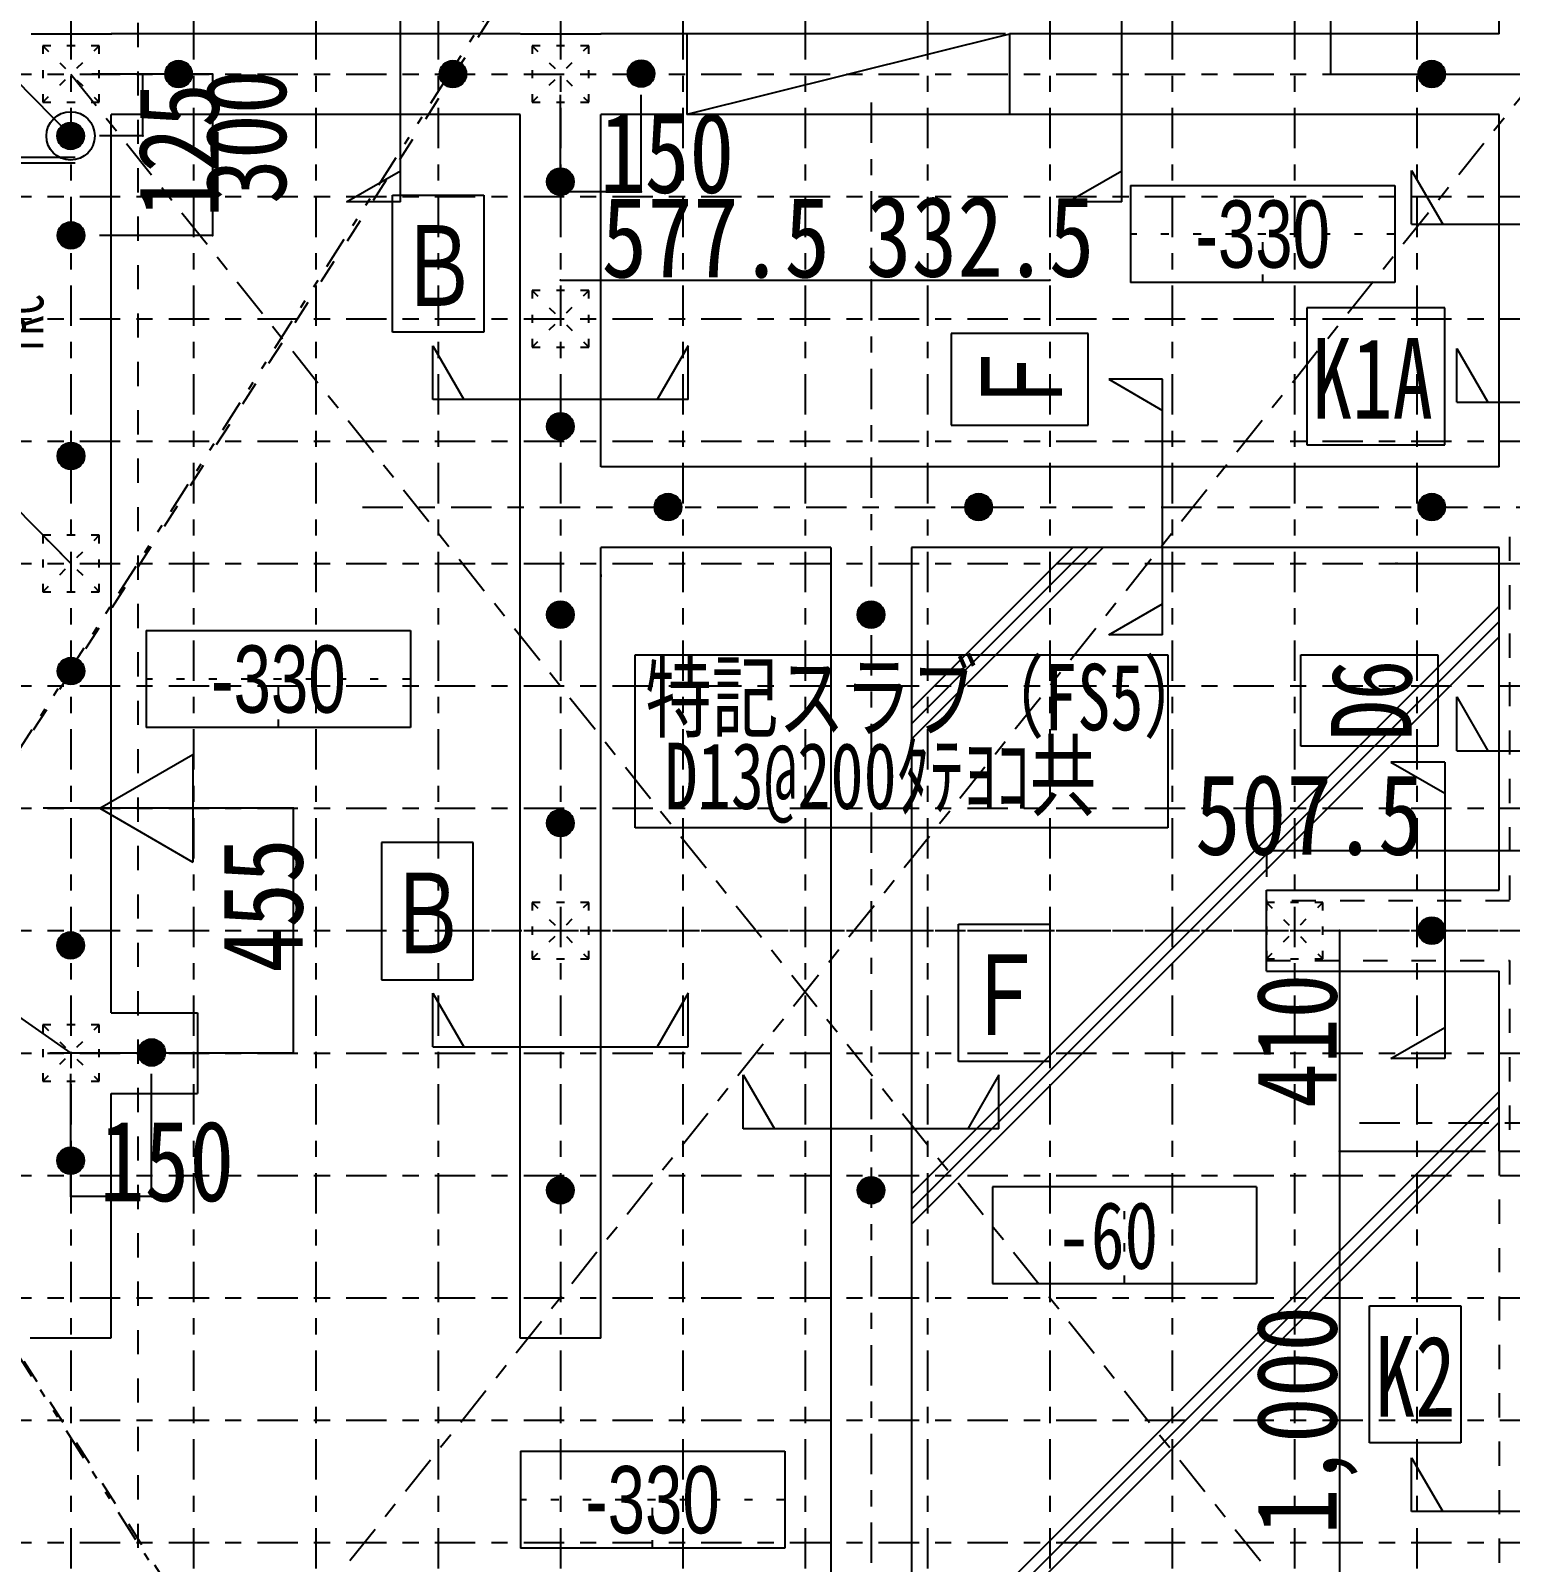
# Model space of a CAD drawing. Header units: millimetres. Extents: x 2414 to 2906, y 1861 to 2205.
# Drawn here: x 2595.8 to 2650.9, y 2021.2 to 2078.2 of the extents above; entities that cross this region are included whole.
import ezdxf
from ezdxf.enums import TextEntityAlignment as Align

# ---------------------------------------------------------------- set-up
doc = ezdxf.new("R2010")
doc.units = ezdxf.units.MM
for name, pattern in [('jw-line02', [1.2, 0.3, -0.6, 0.3]), ('jw-line03', [9, 0.9, -0.9, 0.9, -0.9, 0.9, -0.9, 0.9, -0.9, 0.9, -0.9]), ('jw-line05', [4.8, 1.5, -0.6, 0.6, -0.6, 1.5]), ('jw-line07', [4.8, 1.2, -0.6, 0.3, -0.6, 0.3, -0.6, 1.2]), ('jw-line09', [1.2, 0.3, -0.9])]:
    doc.linetypes.add(name, pattern=pattern)
for name, color, linetype in [('8-0', 7, 'Continuous'), ('8-1', 7, 'Continuous'), ('8-2', 7, 'Continuous'), ('8-3', 7, 'Continuous'), ('8-4', 7, 'Continuous'), ('8-9', 7, 'Continuous'), ('8-A', 7, 'Continuous'), ('8-C', 7, 'Continuous'), ('8-F', 7, 'Continuous'), ('F-4', 7, 'Continuous')]:
    doc.layers.add(name, color=color, linetype=linetype)
doc.styles.add('HGｺﾞｼｯｸM', font='', dxfattribs={"height": 0.2})
doc.styles.add('ＭＳ ゴシック', font='', dxfattribs={"height": 0.2})
doc.styles.get('HGｺﾞｼｯｸM').set_extended_font_data('HGｺﾞｼｯｸM')
doc.styles.get('ＭＳ ゴシック').set_extended_font_data('MS Gothic')

msp = doc.modelspace()

# ---------------------------------------------------------------- linework, layer by layer
at = {"layer": '8-0', "color": 7, "linetype": 'jw-line03'}
for p, q in [((2523.032, 1938.548), (2653.432, 2141.748)), ((2653.432, 1938.548), (2523.032, 2141.748)), ((2650.432, 2036.498), (2650.432, 2016.498))]:
    msp.add_line(p, q, dxfattribs=at)
at = {"layer": '8-0', "color": 7, "linetype": 'jw-line07'}
for p, q in [((2651.932, 1940.048), (2524.532, 2140.248)), ((2651.932, 2140.248), (2524.532, 1940.048))]:
    msp.add_line(p, q, dxfattribs=at)
at = {"layer": '8-0', "color": 4, "linetype": 'Continuous'}
for p, q in [((2644.177, 2076.548), (2644.177, 2085.648)), ((2600.003, 2074.248), (2600.003, 2076.548)), ((2644.177, 2076.548), (2651.432, 2076.548)), ((2618.532, 2072.175), (2615.532, 2072.175)), ((2617.032, 2057.944), (2617.032, 2057.848)), ((2605.611, 2049.248), (2598.902, 2049.248)), ((2605.611, 2040.148), (2605.611, 2049.248)), ((2641.782, 2047.682), (2651.932, 2047.682)), ((2641.782, 2047.682), (2641.782, 2046.698)), ((2644.499, 2044.698), (2644.499, 2036.498)), ((2605.611, 2040.148), (2597.32, 2040.148)), ((2644.499, 2036.498), (2649.932, 2036.498)), ((2644.499, 2036.498), (2644.499, 2016.498)), ((2600.332, 2034.818), (2597.332, 2034.818))]:
    msp.add_line(p, q, dxfattribs=at)
at = {"layer": '8-0', "color": 212, "linetype": 'Continuous'}
for p, q in [((2595.852, 2078.048), (2598.852, 2078.048)), ((2614.052, 2078.048), (2617.052, 2078.048)), ((2620.232, 2078.048), (2620.232, 2075.048)), ((2632.232, 2078.028), (2632.232, 2075.028)), ((2602.032, 2041.648), (2602.032, 2038.648)), ((2598.812, 2029.548), (2595.812, 2029.548)), ((2617.032, 2029.548), (2614.032, 2029.548))]:
    msp.add_line(p, q, dxfattribs=at)
at = {"layer": '8-0', "color": 7, "linetype": 'jw-line05'}
for p, q in [((2651.932, 2076.548), (2597.332, 2008.298)), ((2597.332, 2076.548), (2651.932, 2008.298))]:
    msp.add_line(p, q, dxfattribs=at)
at = {"layer": '8-0', "color": 7, "linetype": 'Continuous'}
for p in [(2644.177, 2076.548), (2600.003, 2074.248), (2615.532, 2072.175), (2615.532, 2072.175), (2618.532, 2072.175), (2646.601, 2058.348), (2646.601, 2058.348), (2605.611, 2049.248), (2641.782, 2047.682), (2644.499, 2044.698), (2605.611, 2040.148), (2644.499, 2036.498), (2597.332, 2034.818), (2597.332, 2034.818), (2600.332, 2034.818)]:
    msp.add_point(p, dxfattribs=at)
at = {"layer": '8-1', "color": 4, "linetype": 'Continuous'}
for p, q in [((2632.078, 2078.048), (2620.232, 2078.048)), ((2632.232, 2078.028), (2620.232, 2075.048)), ((2632.232, 2075.048), (2620.232, 2075.048)), ((2615.532, 2068.885), (2627.082, 2068.885)), ((2627.082, 2068.885), (2633.732, 2068.885))]:
    msp.add_line(p, q, dxfattribs=at)
at = {"layer": '8-1', "color": 7, "linetype": 'Continuous'}
for p in [(2615.532, 2068.885), (2627.082, 2068.885), (2633.732, 2068.885)]:
    msp.add_point(p, dxfattribs=at)
at = {"layer": '8-2', "color": 1, "linetype": 'Continuous'}
for p, q in [((2592.56, 2079.094), (2597.332, 2074.248)), ((2592.56, 2063.194), (2597.332, 2058.348)), ((2593.979, 2042.475), (2597.332, 2040.148))]:
    msp.add_line(p, q, dxfattribs=at)
at = {"layer": '8-2', "color": 3, "linetype": 'Continuous'}
for p, q in [((2598.402, 2049.248), (2601.866, 2051.248)), ((2601.866, 2051.248), (2601.866, 2047.248)), ((2598.402, 2049.248), (2601.866, 2047.248))]:
    msp.add_line(p, q, dxfattribs=at)
at = {"layer": '8-2', "color": 212, "linetype": 'Continuous'}
msp.add_line((2601.866, 2049.248), (2596.297, 2049.248), dxfattribs=at)
at = {"layer": '8-3', "color": 2, "linetype": 'jw-line02'}
for p, q in [((2598.382, 2077.598), (2596.282, 2077.598)), ((2596.282, 2077.598), (2596.282, 2075.498)), ((2596.282, 2075.498), (2598.382, 2077.598)), ((2596.282, 2077.598), (2598.382, 2075.498)), ((2598.382, 2075.498), (2598.382, 2077.598)), ((2616.582, 2077.598), (2614.482, 2077.598)), ((2614.482, 2077.598), (2614.482, 2075.498)), ((2614.482, 2075.498), (2616.582, 2077.598)), ((2614.482, 2077.598), (2616.582, 2075.498)), ((2616.582, 2075.498), (2616.582, 2077.598)), ((2596.282, 2075.498), (2598.382, 2075.498)), ((2614.482, 2075.498), (2616.582, 2075.498)), ((2616.582, 2068.498), (2614.482, 2068.498)), ((2614.482, 2068.498), (2614.482, 2066.398)), ((2614.482, 2066.398), (2616.582, 2068.498)), ((2614.482, 2068.498), (2616.582, 2066.398)), ((2616.582, 2066.398), (2616.582, 2068.498)), ((2614.482, 2066.398), (2616.582, 2066.398)), ((2598.382, 2059.398), (2596.282, 2059.398)), ((2596.282, 2059.398), (2596.282, 2057.298)), ((2596.282, 2057.298), (2598.382, 2059.398)), ((2596.282, 2059.398), (2598.382, 2057.298)), ((2598.382, 2057.298), (2598.382, 2059.398)), ((2596.282, 2057.298), (2598.382, 2057.298)), ((2616.582, 2045.748), (2614.482, 2045.748)), ((2614.482, 2045.748), (2614.482, 2043.648)), ((2614.482, 2043.648), (2616.582, 2045.748)), ((2614.482, 2045.748), (2616.582, 2043.648)), ((2616.582, 2043.648), (2616.582, 2045.748)), ((2643.882, 2045.748), (2641.782, 2045.748)), ((2641.782, 2045.748), (2641.782, 2043.648)), ((2641.782, 2043.648), (2643.882, 2045.748)), ((2641.782, 2045.748), (2643.882, 2043.648)), ((2643.882, 2043.648), (2643.882, 2045.748)), ((2614.482, 2043.648), (2616.582, 2043.648)), ((2641.782, 2043.648), (2643.882, 2043.648)), ((2598.382, 2041.198), (2596.282, 2041.198)), ((2596.282, 2041.198), (2596.282, 2039.098)), ((2596.282, 2039.098), (2598.382, 2041.198)), ((2596.282, 2041.198), (2598.382, 2039.098)), ((2598.382, 2039.098), (2598.382, 2041.198)), ((2596.282, 2039.098), (2598.382, 2039.098))]:
    msp.add_line(p, q, dxfattribs=at)
at = {"layer": '8-3', "color": 3, "linetype": 'Continuous'}
for p, q in [((2636.732, 2072.402), (2646.559, 2072.402)), ((2636.732, 2072.402), (2636.732, 2068.796)), ((2636.732, 2072.402), (2646.559, 2072.402)), ((2636.732, 2072.402), (2636.732, 2068.796)), ((2636.732, 2072.402), (2646.559, 2072.402)), ((2636.732, 2072.402), (2636.732, 2068.796)), ((2636.732, 2072.402), (2646.559, 2072.402)), ((2636.732, 2072.402), (2636.732, 2068.796)), ((2646.559, 2072.402), (2646.559, 2068.796)), ((2646.559, 2072.402), (2646.559, 2068.796)), ((2646.559, 2072.402), (2646.559, 2068.796)), ((2646.559, 2072.402), (2646.559, 2068.796)), ((2646.559, 2068.796), (2636.732, 2068.796)), ((2646.559, 2068.796), (2636.732, 2068.796)), ((2646.559, 2068.796), (2636.732, 2068.796)), ((2646.559, 2068.796), (2636.732, 2068.796)), ((2600.132, 2055.856), (2609.959, 2055.856)), ((2600.132, 2055.856), (2600.132, 2052.25)), ((2600.132, 2055.856), (2609.959, 2055.856)), ((2600.132, 2055.856), (2600.132, 2052.25)), ((2600.132, 2055.856), (2609.959, 2055.856)), ((2600.132, 2055.856), (2600.132, 2052.25)), ((2600.132, 2055.856), (2609.959, 2055.856)), ((2600.132, 2055.856), (2600.132, 2052.25)), ((2609.959, 2055.856), (2609.959, 2052.25)), ((2609.959, 2055.856), (2609.959, 2052.25)), ((2609.959, 2055.856), (2609.959, 2052.25)), ((2609.959, 2055.856), (2609.959, 2052.25)), ((2609.959, 2052.25), (2600.132, 2052.25)), ((2609.959, 2052.25), (2600.132, 2052.25)), ((2609.959, 2052.25), (2600.132, 2052.25)), ((2609.959, 2052.25), (2600.132, 2052.25)), ((2641.419, 2035.179), (2631.592, 2035.179)), ((2631.592, 2035.179), (2631.592, 2031.573)), ((2641.419, 2035.179), (2641.419, 2031.573)), ((2631.592, 2031.573), (2641.419, 2031.573)), ((2614.043, 2025.343), (2623.87, 2025.343)), ((2614.043, 2025.343), (2614.043, 2021.737)), ((2614.043, 2025.343), (2623.87, 2025.343)), ((2614.043, 2025.343), (2614.043, 2021.737)), ((2614.043, 2025.343), (2623.87, 2025.343)), ((2614.043, 2025.343), (2614.043, 2021.737)), ((2614.043, 2025.343), (2623.87, 2025.343)), ((2614.043, 2025.343), (2614.043, 2021.737)), ((2623.87, 2025.343), (2623.87, 2021.737)), ((2623.87, 2025.343), (2623.87, 2021.737)), ((2623.87, 2025.343), (2623.87, 2021.737)), ((2623.87, 2025.343), (2623.87, 2021.737)), ((2623.87, 2021.737), (2614.043, 2021.737)), ((2623.87, 2021.737), (2614.043, 2021.737)), ((2623.87, 2021.737), (2614.043, 2021.737)), ((2623.87, 2021.737), (2614.043, 2021.737))]:
    msp.add_line(p, q, dxfattribs=at)
at = {"layer": '8-3', "color": 3, "linetype": 'jw-line09'}
for p, q in [((2641.646, 2068.796), (2641.646, 2072.402)), ((2641.646, 2068.796), (2641.646, 2072.402)), ((2641.646, 2068.796), (2641.646, 2072.402)), ((2641.646, 2068.796), (2641.646, 2072.402)), ((2646.559, 2070.599), (2636.732, 2070.599)), ((2646.559, 2070.599), (2636.732, 2070.599)), ((2646.559, 2070.599), (2636.732, 2070.599)), ((2646.559, 2070.599), (2636.732, 2070.599)), ((2605.045, 2052.25), (2605.045, 2055.856)), ((2605.045, 2052.25), (2605.045, 2055.856)), ((2605.045, 2052.25), (2605.045, 2055.856)), ((2605.045, 2052.25), (2605.045, 2055.856)), ((2609.959, 2054.053), (2600.132, 2054.053)), ((2609.959, 2054.053), (2600.132, 2054.053)), ((2609.959, 2054.053), (2600.132, 2054.053)), ((2609.959, 2054.053), (2600.132, 2054.053)), ((2636.506, 2031.573), (2636.506, 2035.179)), ((2618.956, 2021.737), (2618.956, 2025.343)), ((2618.956, 2021.737), (2618.956, 2025.343)), ((2618.956, 2021.737), (2618.956, 2025.343)), ((2618.956, 2021.737), (2618.956, 2025.343)), ((2623.87, 2023.54), (2614.043, 2023.54)), ((2623.87, 2023.54), (2614.043, 2023.54)), ((2623.87, 2023.54), (2614.043, 2023.54)), ((2623.87, 2023.54), (2614.043, 2023.54))]:
    msp.add_line(p, q, dxfattribs=at)
at = {"layer": '8-4', "color": 212, "linetype": 'Continuous'}
for p, q in [((2650.432, 2078.048), (2650.432, 2120.548)), ((2614.032, 2078.048), (2598.832, 2078.048)), ((2620.232, 2078.048), (2617.032, 2078.048)), ((2650.432, 2078.048), (2632.232, 2078.048)), ((2614.032, 2075.048), (2598.832, 2075.048)), ((2598.832, 2041.648), (2598.832, 2075.048)), ((2614.032, 2029.548), (2614.032, 2075.048)), ((2620.082, 2075.048), (2617.032, 2075.048)), ((2617.032, 2061.948), (2617.032, 2075.048)), ((2650.432, 2075.048), (2632.232, 2075.048)), ((2650.432, 2061.948), (2650.432, 2075.048)), ((2650.432, 2061.948), (2617.032, 2061.948)), ((2625.582, 2058.948), (2617.032, 2058.948)), ((2617.032, 2029.548), (2617.032, 2058.948)), ((2625.582, 2058.948), (2625.582, 2009.798)), ((2628.582, 2058.948), (2628.582, 2009.798)), ((2650.432, 2058.948), (2628.582, 2058.948)), ((2650.432, 2046.198), (2650.432, 2058.948)), ((2641.782, 2043.198), (2641.782, 2046.198)), ((2641.782, 2046.198), (2650.432, 2046.198)), ((2641.782, 2043.198), (2650.432, 2043.198)), ((2650.432, 2036.498), (2650.432, 2043.198)), ((2598.832, 2041.648), (2602.032, 2041.648)), ((2598.832, 2029.548), (2598.832, 2038.648)), ((2598.832, 2038.648), (2602.032, 2038.648)), ((2650.432, 2036.498), (2653.432, 2036.498))]:
    msp.add_line(p, q, dxfattribs=at)
at = {"layer": '8-4', "color": 212, "linetype": 'jw-line03'}
msp.add_line((2599.832, 2016.348), (2599.832, 2106.348), dxfattribs=at)
at = {"layer": '8-4', "color": 4, "linetype": 'Continuous'}
for p, q in [((2602.6, 2076.548), (2602.6, 2070.548)), ((2628.582, 2052.949), (2634.582, 2058.948)), ((2628.582, 2051.817), (2635.713, 2058.948)), ((2628.582, 2052.383), (2635.147, 2058.948)), ((2628.582, 2034.91), (2650.432, 2056.76)), ((2628.582, 2034.344), (2650.432, 2056.194)), ((2628.582, 2033.779), (2650.432, 2055.629)), ((2628.582, 2016.872), (2650.432, 2038.712)), ((2628.582, 2016.306), (2650.432, 2038.146)), ((2628.582, 2015.74), (2650.432, 2037.58))]:
    msp.add_line(p, q, dxfattribs=at)
at = {"layer": '8-4', "color": 14, "linetype": 'Continuous'}
for p, q in [((2597.489, 2073.442), (2595.422, 2073.442)), ((2595.422, 2073.242), (2597.489, 2073.242))]:
    msp.add_line(p, q, dxfattribs=at)
at = {"layer": '8-4', "color": 7, "linetype": 'Continuous'}
for p in [(2600.003, 2076.548), (2602.6, 2076.548), (2615.532, 2072.216), (2602.6, 2070.548), (2646.643, 2058.348), (2597.332, 2034.859), (2597.332, 2034.859)]:
    msp.add_point(p, dxfattribs=at)
at = {"layer": '8-9', "color": 4, "linetype": 'jw-line05'}
for p, q in [((2597.332, 2157.787), (2597.332, 1920.18)), ((2597.332, 2157.787), (2597.332, 1920.18)), ((2615.532, 2157.787), (2615.532, 1920.18)), ((2633.732, 2157.787), (2633.732, 1920.18)), ((2627.082, 2075.49), (2627.082, 2000.003)), ((2501.965, 2067.448), (2716.591, 2067.448)), ((2608.166, 2060.448), (2716.591, 2060.448)), ((2501.965, 2049.248), (2716.591, 2049.248)), ((2611.399, 2044.698), (2716.591, 2044.698)), ((2645.25, 2037.548), (2716.591, 2037.548)), ((2501.965, 2031.048), (2716.591, 2031.048))]:
    msp.add_line(p, q, dxfattribs=at)
at = {"layer": '8-9', "color": 8, "linetype": 'jw-line05'}
for p, q in [((2601.882, 2157.787), (2601.882, 1920.18)), ((2606.432, 2157.787), (2606.432, 1920.18)), ((2610.982, 2157.787), (2610.982, 1920.18)), ((2620.082, 2157.787), (2620.082, 1920.18)), ((2624.632, 2157.787), (2624.632, 1920.18)), ((2629.182, 2157.787), (2629.182, 1920.18)), ((2629.182, 2157.787), (2629.182, 1920.18)), ((2638.282, 2157.787), (2638.282, 1920.18)), ((2642.832, 2157.787), (2642.832, 1920.18)), ((2647.382, 2157.787), (2647.382, 1920.18)), ((2501.965, 2076.548), (2716.591, 2076.548)), ((2501.965, 2071.998), (2716.591, 2071.998)), ((2501.965, 2062.898), (2716.591, 2062.898)), ((2501.965, 2058.348), (2716.591, 2058.348)), ((2501.965, 2053.798), (2716.591, 2053.798)), ((2501.965, 2044.698), (2716.591, 2044.698)), ((2501.965, 2040.148), (2716.591, 2040.148)), ((2501.965, 2035.598), (2716.591, 2035.598)), ((2501.965, 2026.498), (2716.591, 2026.498)), ((2501.965, 2021.948), (2716.591, 2021.948))]:
    msp.add_line(p, q, dxfattribs=at)
at = {"layer": '8-A', "color": 7, "linetype": 'jw-line03'}
for p, q in [((2650.826, 2059.343), (2650.826, 2045.804)), ((2650.826, 2045.804), (2641.782, 2045.804)), ((2641.782, 2043.593), (2650.826, 2043.593)), ((2650.826, 2043.593), (2650.826, 2036.498))]:
    msp.add_line(p, q, dxfattribs=at)
at = {"layer": '8-C', "color": 3, "linetype": 'Continuous'}
for p, q in [((2609.579, 2071.798), (2609.579, 2081.298)), ((2636.404, 2071.798), (2636.404, 2081.298)), ((2607.579, 2071.798), (2609.579, 2072.953)), ((2634.404, 2071.798), (2636.404, 2072.953)), ((2647.182, 2072.961), (2648.337, 2070.961)), ((2647.182, 2070.961), (2647.182, 2072.961)), ((2609.579, 2071.798), (2607.579, 2071.798)), ((2636.404, 2071.798), (2634.404, 2071.798)), ((2647.182, 2070.961), (2656.682, 2070.961)), ((2610.782, 2066.448), (2611.937, 2064.448)), ((2610.782, 2064.448), (2610.782, 2066.448)), ((2620.282, 2066.448), (2619.127, 2064.448)), ((2620.282, 2064.448), (2620.282, 2066.448)), ((2648.858, 2064.345), (2648.858, 2066.345)), ((2648.858, 2066.345), (2650.012, 2064.345)), ((2635.923, 2065.198), (2637.923, 2064.044)), ((2637.923, 2065.198), (2635.923, 2065.198)), ((2637.923, 2055.698), (2637.923, 2065.198)), ((2620.282, 2064.448), (2610.782, 2064.448)), ((2648.858, 2064.345), (2656.682, 2064.345)), ((2635.923, 2055.698), (2637.923, 2056.853)), ((2637.923, 2055.698), (2635.923, 2055.698)), ((2648.858, 2051.39), (2648.858, 2053.39)), ((2648.858, 2053.39), (2650.012, 2051.39)), ((2646.413, 2050.966), (2648.413, 2049.811)), ((2648.413, 2050.966), (2646.413, 2050.966)), ((2648.413, 2050.966), (2648.413, 2039.948)), ((2648.858, 2051.39), (2656.682, 2051.39)), ((2610.782, 2042.374), (2611.937, 2040.374)), ((2610.782, 2040.374), (2610.782, 2042.374)), ((2620.282, 2042.374), (2619.127, 2040.374)), ((2620.282, 2040.374), (2620.282, 2042.374)), ((2646.413, 2039.948), (2648.413, 2041.103)), ((2610.782, 2040.374), (2620.282, 2040.374)), ((2648.413, 2039.948), (2646.413, 2039.948)), ((2622.332, 2039.335), (2623.487, 2037.335)), ((2622.332, 2037.335), (2622.332, 2039.335)), ((2631.832, 2039.335), (2630.677, 2037.335)), ((2631.832, 2037.335), (2631.832, 2039.335)), ((2631.832, 2037.335), (2622.332, 2037.335)), ((2647.182, 2023.1), (2647.182, 2025.1)), ((2647.182, 2025.1), (2648.337, 2023.1)), ((2656.682, 2023.1), (2647.182, 2023.1))]:
    msp.add_line(p, q, dxfattribs=at)
at = {"layer": '8-C', "color": 7, "linetype": 'Continuous'}
for p, q in [((2609.282, 2066.947), (2609.282, 2072.047)), ((2609.282, 2072.047), (2612.682, 2072.047)), ((2612.682, 2072.047), (2612.682, 2066.947)), ((2643.281, 2067.858), (2643.281, 2062.758)), ((2648.413, 2067.858), (2643.281, 2067.858)), ((2648.413, 2062.758), (2648.413, 2067.858)), ((2612.682, 2066.947), (2609.282, 2066.947)), ((2635.159, 2066.898), (2630.059, 2066.898)), ((2630.059, 2066.898), (2630.059, 2063.498)), ((2635.159, 2063.498), (2635.159, 2066.898)), ((2630.059, 2063.498), (2635.159, 2063.498)), ((2643.281, 2062.758), (2648.413, 2062.758)), ((2618.309, 2054.948), (2638.119, 2054.948)), ((2618.309, 2048.519), (2618.309, 2054.948)), ((2638.119, 2054.948), (2638.119, 2048.519)), ((2643.058, 2051.56), (2643.058, 2054.96)), ((2643.058, 2054.96), (2648.158, 2054.96)), ((2648.158, 2054.96), (2648.158, 2051.56)), ((2648.158, 2051.56), (2643.058, 2051.56)), ((2638.119, 2048.519), (2618.309, 2048.519)), ((2612.282, 2047.973), (2608.882, 2047.973)), ((2608.882, 2047.973), (2608.882, 2042.873)), ((2612.282, 2042.873), (2612.282, 2047.973)), ((2630.332, 2039.834), (2630.332, 2044.934)), ((2630.332, 2044.934), (2633.732, 2044.934)), ((2633.732, 2044.934), (2633.732, 2039.834)), ((2608.882, 2042.873), (2612.282, 2042.873)), ((2633.732, 2039.834), (2630.332, 2039.834)), ((2645.611, 2025.653), (2645.611, 2030.753)), ((2645.611, 2030.753), (2649.011, 2030.753)), ((2649.011, 2030.753), (2649.011, 2025.653)), ((2649.011, 2025.653), (2645.611, 2025.653))]:
    msp.add_line(p, q, dxfattribs=at)
at = {"layer": '8-F', "color": 4, "linetype": 'Continuous'}
for p, q in [((2601.348, 2076.548), (2598.11, 2076.548)), ((2602.6, 2076.548), (2598.388, 2076.548)), ((2615.532, 2072.175), (2615.532, 2075.77)), ((2615.532, 2072.175), (2615.532, 2075.77)), ((2615.532, 2072.175), (2615.532, 2075.77)), ((2618.532, 2072.175), (2618.532, 2075.77)), ((2600.003, 2074.248), (2598.388, 2074.248)), ((2602.6, 2070.548), (2598.388, 2070.548)), ((2646.601, 2058.348), (2651.154, 2058.348)), ((2646.601, 2058.348), (2651.154, 2058.348)), ((2604.788, 2040.148), (2596.542, 2040.148)), ((2602.656, 2040.148), (2596.82, 2040.148)), ((2597.332, 2034.818), (2597.332, 2039.37)), ((2597.332, 2034.818), (2597.332, 2039.37)), ((2597.332, 2034.818), (2597.332, 2039.37)), ((2600.332, 2034.818), (2600.332, 2039.37))]:
    msp.add_line(p, q, dxfattribs=at)
at = {"layer": '8-F', "color": 1, "linetype": 'Continuous', "true_color": 0xff0000}
for points in [[(2601.582, 2076.548, 0.5, 0.5, 1), (2601.082, 2076.548, 0.5, 0.5, 1)], [(2601.582, 2076.548, 0.5, 0.5, 1), (2601.082, 2076.548, 0.5, 0.5, 1)], [(2601.582, 2076.548, 0.5, 0.5, 1), (2601.082, 2076.548, 0.5, 0.5, 1)], [(2601.582, 2076.548, 0.5, 0.5, 1), (2601.082, 2076.548, 0.5, 0.5, 1)], [(2601.582, 2076.548, 0.5, 0.5, 1), (2601.082, 2076.548, 0.5, 0.5, 1)], [(2601.582, 2076.548, 0.5, 0.5, 1), (2601.082, 2076.548, 0.5, 0.5, 1)], [(2601.582, 2076.548, 0.5, 0.5, 1), (2601.082, 2076.548, 0.5, 0.5, 1)], [(2601.582, 2076.548, 0.5, 0.5, 1), (2601.082, 2076.548, 0.5, 0.5, 1)], [(2611.782, 2076.548, 0.5, 0.5, 1), (2611.282, 2076.548, 0.5, 0.5, 1)], [(2611.782, 2076.548, 0.5, 0.5, 1), (2611.282, 2076.548, 0.5, 0.5, 1)], [(2611.782, 2076.548, 0.5, 0.5, 1), (2611.282, 2076.548, 0.5, 0.5, 1)], [(2611.782, 2076.548, 0.5, 0.5, 1), (2611.282, 2076.548, 0.5, 0.5, 1)], [(2611.782, 2076.548, 0.5, 0.5, 1), (2611.282, 2076.548, 0.5, 0.5, 1)], [(2611.782, 2076.548, 0.5, 0.5, 1), (2611.282, 2076.548, 0.5, 0.5, 1)], [(2611.782, 2076.548, 0.5, 0.5, 1), (2611.282, 2076.548, 0.5, 0.5, 1)], [(2611.782, 2076.548, 0.5, 0.5, 1), (2611.282, 2076.548, 0.5, 0.5, 1)], [(2618.782, 2076.568, 0.5, 0.5, 1), (2618.282, 2076.568, 0.5, 0.5, 1)], [(2618.782, 2076.568, 0.5, 0.5, 1), (2618.282, 2076.568, 0.5, 0.5, 1)], [(2618.782, 2076.568, 0.5, 0.5, 1), (2618.282, 2076.568, 0.5, 0.5, 1)], [(2618.782, 2076.568, 0.5, 0.5, 1), (2618.282, 2076.568, 0.5, 0.5, 1)], [(2618.782, 2076.568, 0.5, 0.5, 1), (2618.282, 2076.568, 0.5, 0.5, 1)], [(2618.782, 2076.568, 0.5, 0.5, 1), (2618.282, 2076.568, 0.5, 0.5, 1)], [(2618.782, 2076.568, 0.5, 0.5, 1), (2618.282, 2076.568, 0.5, 0.5, 1)], [(2618.782, 2076.568, 0.5, 0.5, 1), (2618.282, 2076.568, 0.5, 0.5, 1)], [(2648.182, 2076.548, 0.5, 0.5, 1), (2647.682, 2076.548, 0.5, 0.5, 1)], [(2648.182, 2076.548, 0.5, 0.5, 1), (2647.682, 2076.548, 0.5, 0.5, 1)], [(2648.182, 2076.548, 0.5, 0.5, 1), (2647.682, 2076.548, 0.5, 0.5, 1)], [(2648.182, 2076.548, 0.5, 0.5, 1), (2647.682, 2076.548, 0.5, 0.5, 1)], [(2648.182, 2076.548, 0.5, 0.5, 1), (2647.682, 2076.548, 0.5, 0.5, 1)], [(2648.182, 2076.548, 0.5, 0.5, 1), (2647.682, 2076.548, 0.5, 0.5, 1)], [(2648.182, 2076.548, 0.5, 0.5, 1), (2647.682, 2076.548, 0.5, 0.5, 1)], [(2648.182, 2076.548, 0.5, 0.5, 1), (2647.682, 2076.548, 0.5, 0.5, 1)], [(2597.568, 2074.248, 0.5, 0.5, 1), (2597.068, 2074.248, 0.5, 0.5, 1)], [(2615.782, 2072.548, 0.5, 0.5, 1), (2615.282, 2072.548, 0.5, 0.5, 1)], [(2615.782, 2072.548, 0.5, 0.5, 1), (2615.282, 2072.548, 0.5, 0.5, 1)], [(2615.782, 2072.548, 0.5, 0.5, 1), (2615.282, 2072.548, 0.5, 0.5, 1)], [(2615.782, 2072.548, 0.5, 0.5, 1), (2615.282, 2072.548, 0.5, 0.5, 1)], [(2615.782, 2072.548, 0.5, 0.5, 1), (2615.282, 2072.548, 0.5, 0.5, 1)], [(2615.782, 2072.548, 0.5, 0.5, 1), (2615.282, 2072.548, 0.5, 0.5, 1)], [(2615.782, 2072.548, 0.5, 0.5, 1), (2615.282, 2072.548, 0.5, 0.5, 1)], [(2615.782, 2072.548, 0.5, 0.5, 1), (2615.282, 2072.548, 0.5, 0.5, 1)], [(2597.582, 2070.548, 0.5, 0.5, 1), (2597.082, 2070.548, 0.5, 0.5, 1)], [(2597.582, 2070.548, 0.5, 0.5, 1), (2597.082, 2070.548, 0.5, 0.5, 1)], [(2597.582, 2070.548, 0.5, 0.5, 1), (2597.082, 2070.548, 0.5, 0.5, 1)], [(2615.782, 2063.448, 0.5, 0.5, 1), (2615.282, 2063.448, 0.5, 0.5, 1)], [(2615.782, 2063.448, 0.5, 0.5, 1), (2615.282, 2063.448, 0.5, 0.5, 1)], [(2615.782, 2063.448, 0.5, 0.5, 1), (2615.282, 2063.448, 0.5, 0.5, 1)], [(2615.782, 2063.448, 0.5, 0.5, 1), (2615.282, 2063.448, 0.5, 0.5, 1)], [(2615.782, 2063.448, 0.5, 0.5, 1), (2615.282, 2063.448, 0.5, 0.5, 1)], [(2615.782, 2063.448, 0.5, 0.5, 1), (2615.282, 2063.448, 0.5, 0.5, 1)], [(2615.782, 2063.448, 0.5, 0.5, 1), (2615.282, 2063.448, 0.5, 0.5, 1)], [(2615.782, 2063.448, 0.5, 0.5, 1), (2615.282, 2063.448, 0.5, 0.5, 1)], [(2597.582, 2062.348, 0.5, 0.5, 1), (2597.082, 2062.348, 0.5, 0.5, 1)], [(2597.582, 2062.348, 0.5, 0.5, 1), (2597.082, 2062.348, 0.5, 0.5, 1)], [(2597.582, 2062.348, 0.5, 0.5, 1), (2597.082, 2062.348, 0.5, 0.5, 1)], [(2597.582, 2062.348, 0.5, 0.5, 1), (2597.082, 2062.348, 0.5, 0.5, 1)], [(2597.582, 2062.348, 0.5, 0.5, 1), (2597.082, 2062.348, 0.5, 0.5, 1)], [(2597.582, 2062.348, 0.5, 0.5, 1), (2597.082, 2062.348, 0.5, 0.5, 1)], [(2597.582, 2062.348, 0.5, 0.5, 1), (2597.082, 2062.348, 0.5, 0.5, 1)], [(2597.582, 2062.348, 0.5, 0.5, 1), (2597.082, 2062.348, 0.5, 0.5, 1)], [(2619.782, 2060.448, 0.5, 0.5, 1), (2619.282, 2060.448, 0.5, 0.5, 1)], [(2619.782, 2060.448, 0.5, 0.5, 1), (2619.282, 2060.448, 0.5, 0.5, 1)], [(2619.782, 2060.448, 0.5, 0.5, 1), (2619.282, 2060.448, 0.5, 0.5, 1)], [(2619.782, 2060.448, 0.5, 0.5, 1), (2619.282, 2060.448, 0.5, 0.5, 1)], [(2619.782, 2060.448, 0.5, 0.5, 1), (2619.282, 2060.448, 0.5, 0.5, 1)], [(2619.782, 2060.448, 0.5, 0.5, 1), (2619.282, 2060.448, 0.5, 0.5, 1)], [(2619.782, 2060.448, 0.5, 0.5, 1), (2619.282, 2060.448, 0.5, 0.5, 1)], [(2619.782, 2060.448, 0.5, 0.5, 1), (2619.282, 2060.448, 0.5, 0.5, 1)], [(2631.332, 2060.448, 0.5, 0.5, 1), (2630.832, 2060.448, 0.5, 0.5, 1)], [(2631.332, 2060.448, 0.5, 0.5, 1), (2630.832, 2060.448, 0.5, 0.5, 1)], [(2631.332, 2060.448, 0.5, 0.5, 1), (2630.832, 2060.448, 0.5, 0.5, 1)], [(2631.332, 2060.448, 0.5, 0.5, 1), (2630.832, 2060.448, 0.5, 0.5, 1)], [(2631.332, 2060.448, 0.5, 0.5, 1), (2630.832, 2060.448, 0.5, 0.5, 1)], [(2631.332, 2060.448, 0.5, 0.5, 1), (2630.832, 2060.448, 0.5, 0.5, 1)], [(2631.332, 2060.448, 0.5, 0.5, 1), (2630.832, 2060.448, 0.5, 0.5, 1)], [(2631.332, 2060.448, 0.5, 0.5, 1), (2630.832, 2060.448, 0.5, 0.5, 1)], [(2648.182, 2060.448, 0.5, 0.5, 1), (2647.682, 2060.448, 0.5, 0.5, 1)], [(2648.182, 2060.448, 0.5, 0.5, 1), (2647.682, 2060.448, 0.5, 0.5, 1)], [(2648.182, 2060.448, 0.5, 0.5, 1), (2647.682, 2060.448, 0.5, 0.5, 1)], [(2648.182, 2060.448, 0.5, 0.5, 1), (2647.682, 2060.448, 0.5, 0.5, 1)], [(2648.182, 2060.448, 0.5, 0.5, 1), (2647.682, 2060.448, 0.5, 0.5, 1)], [(2648.182, 2060.448, 0.5, 0.5, 1), (2647.682, 2060.448, 0.5, 0.5, 1)], [(2648.182, 2060.448, 0.5, 0.5, 1), (2647.682, 2060.448, 0.5, 0.5, 1)], [(2648.182, 2060.448, 0.5, 0.5, 1), (2647.682, 2060.448, 0.5, 0.5, 1)], [(2615.782, 2056.448, 0.5, 0.5, 1), (2615.282, 2056.448, 0.5, 0.5, 1)], [(2615.782, 2056.448, 0.5, 0.5, 1), (2615.282, 2056.448, 0.5, 0.5, 1)], [(2615.782, 2056.448, 0.5, 0.5, 1), (2615.282, 2056.448, 0.5, 0.5, 1)], [(2615.782, 2056.448, 0.5, 0.5, 1), (2615.282, 2056.448, 0.5, 0.5, 1)], [(2615.782, 2056.448, 0.5, 0.5, 1), (2615.282, 2056.448, 0.5, 0.5, 1)], [(2615.782, 2056.448, 0.5, 0.5, 1), (2615.282, 2056.448, 0.5, 0.5, 1)], [(2615.782, 2056.448, 0.5, 0.5, 1), (2615.282, 2056.448, 0.5, 0.5, 1)], [(2615.782, 2056.448, 0.5, 0.5, 1), (2615.282, 2056.448, 0.5, 0.5, 1)], [(2627.332, 2056.448, 0.5, 0.5, 1), (2626.832, 2056.448, 0.5, 0.5, 1)], [(2627.332, 2056.448, 0.5, 0.5, 1), (2626.832, 2056.448, 0.5, 0.5, 1)], [(2627.332, 2056.448, 0.5, 0.5, 1), (2626.832, 2056.448, 0.5, 0.5, 1)], [(2627.332, 2056.448, 0.5, 0.5, 1), (2626.832, 2056.448, 0.5, 0.5, 1)], [(2627.332, 2056.448, 0.5, 0.5, 1), (2626.832, 2056.448, 0.5, 0.5, 1)], [(2627.332, 2056.448, 0.5, 0.5, 1), (2626.832, 2056.448, 0.5, 0.5, 1)], [(2627.332, 2056.448, 0.5, 0.5, 1), (2626.832, 2056.448, 0.5, 0.5, 1)], [(2627.332, 2056.448, 0.5, 0.5, 1), (2626.832, 2056.448, 0.5, 0.5, 1)], [(2597.582, 2054.348, 0.5, 0.5, 1), (2597.082, 2054.348, 0.5, 0.5, 1)], [(2597.582, 2054.348, 0.5, 0.5, 1), (2597.082, 2054.348, 0.5, 0.5, 1)], [(2597.582, 2054.348, 0.5, 0.5, 1), (2597.082, 2054.348, 0.5, 0.5, 1)], [(2597.582, 2054.348, 0.5, 0.5, 1), (2597.082, 2054.348, 0.5, 0.5, 1)], [(2597.582, 2054.348, 0.5, 0.5, 1), (2597.082, 2054.348, 0.5, 0.5, 1)], [(2597.582, 2054.348, 0.5, 0.5, 1), (2597.082, 2054.348, 0.5, 0.5, 1)], [(2597.582, 2054.348, 0.5, 0.5, 1), (2597.082, 2054.348, 0.5, 0.5, 1)], [(2597.582, 2054.348, 0.5, 0.5, 1), (2597.082, 2054.348, 0.5, 0.5, 1)], [(2615.782, 2048.698, 0.5, 0.5, 1), (2615.282, 2048.698, 0.5, 0.5, 1)], [(2615.782, 2048.698, 0.5, 0.5, 1), (2615.282, 2048.698, 0.5, 0.5, 1)], [(2615.782, 2048.698, 0.5, 0.5, 1), (2615.282, 2048.698, 0.5, 0.5, 1)], [(2615.782, 2048.698, 0.5, 0.5, 1), (2615.282, 2048.698, 0.5, 0.5, 1)], [(2615.782, 2048.698, 0.5, 0.5, 1), (2615.282, 2048.698, 0.5, 0.5, 1)], [(2615.782, 2048.698, 0.5, 0.5, 1), (2615.282, 2048.698, 0.5, 0.5, 1)], [(2615.782, 2048.698, 0.5, 0.5, 1), (2615.282, 2048.698, 0.5, 0.5, 1)], [(2615.782, 2048.698, 0.5, 0.5, 1), (2615.282, 2048.698, 0.5, 0.5, 1)], [(2648.182, 2044.698, 0.5, 0.5, 1), (2647.682, 2044.698, 0.5, 0.5, 1)], [(2648.182, 2044.698, 0.5, 0.5, 1), (2647.682, 2044.698, 0.5, 0.5, 1)], [(2648.182, 2044.698, 0.5, 0.5, 1), (2647.682, 2044.698, 0.5, 0.5, 1)], [(2648.182, 2044.698, 0.5, 0.5, 1), (2647.682, 2044.698, 0.5, 0.5, 1)], [(2648.182, 2044.698, 0.5, 0.5, 1), (2647.682, 2044.698, 0.5, 0.5, 1)], [(2648.182, 2044.698, 0.5, 0.5, 1), (2647.682, 2044.698, 0.5, 0.5, 1)], [(2648.182, 2044.698, 0.5, 0.5, 1), (2647.682, 2044.698, 0.5, 0.5, 1)], [(2648.182, 2044.698, 0.5, 0.5, 1), (2647.682, 2044.698, 0.5, 0.5, 1)], [(2597.57, 2044.148, 0.5, 0.5, 1), (2597.07, 2044.148, 0.5, 0.5, 1)], [(2597.57, 2044.148, 0.5, 0.5, 1), (2597.07, 2044.148, 0.5, 0.5, 1)], [(2597.57, 2044.148, 0.5, 0.5, 1), (2597.07, 2044.148, 0.5, 0.5, 1)], [(2597.57, 2044.148, 0.5, 0.5, 1), (2597.07, 2044.148, 0.5, 0.5, 1)], [(2597.57, 2044.148, 0.5, 0.5, 1), (2597.07, 2044.148, 0.5, 0.5, 1)], [(2597.57, 2044.148, 0.5, 0.5, 1), (2597.07, 2044.148, 0.5, 0.5, 1)], [(2597.57, 2044.148, 0.5, 0.5, 1), (2597.07, 2044.148, 0.5, 0.5, 1)], [(2597.57, 2044.148, 0.5, 0.5, 1), (2597.07, 2044.148, 0.5, 0.5, 1)], [(2600.582, 2040.168, 0.5, 0.5, 1), (2600.082, 2040.168, 0.5, 0.5, 1)], [(2600.582, 2040.168, 0.5, 0.5, 1), (2600.082, 2040.168, 0.5, 0.5, 1)], [(2600.582, 2040.168, 0.5, 0.5, 1), (2600.082, 2040.168, 0.5, 0.5, 1)], [(2600.582, 2040.168, 0.5, 0.5, 1), (2600.082, 2040.168, 0.5, 0.5, 1)], [(2600.582, 2040.168, 0.5, 0.5, 1), (2600.082, 2040.168, 0.5, 0.5, 1)], [(2600.582, 2040.168, 0.5, 0.5, 1), (2600.082, 2040.168, 0.5, 0.5, 1)], [(2600.582, 2040.168, 0.5, 0.5, 1), (2600.082, 2040.168, 0.5, 0.5, 1)], [(2600.582, 2040.168, 0.5, 0.5, 1), (2600.082, 2040.168, 0.5, 0.5, 1)], [(2597.57, 2036.148, 0.5, 0.5, 1), (2597.07, 2036.148, 0.5, 0.5, 1)], [(2597.57, 2036.148, 0.5, 0.5, 1), (2597.07, 2036.148, 0.5, 0.5, 1)], [(2597.57, 2036.148, 0.5, 0.5, 1), (2597.07, 2036.148, 0.5, 0.5, 1)], [(2597.57, 2036.148, 0.5, 0.5, 1), (2597.07, 2036.148, 0.5, 0.5, 1)], [(2597.57, 2036.148, 0.5, 0.5, 1), (2597.07, 2036.148, 0.5, 0.5, 1)], [(2597.57, 2036.148, 0.5, 0.5, 1), (2597.07, 2036.148, 0.5, 0.5, 1)], [(2597.57, 2036.148, 0.5, 0.5, 1), (2597.07, 2036.148, 0.5, 0.5, 1)], [(2597.57, 2036.148, 0.5, 0.5, 1), (2597.07, 2036.148, 0.5, 0.5, 1)], [(2615.782, 2035.048, 0.5, 0.5, 1), (2615.282, 2035.048, 0.5, 0.5, 1)], [(2615.782, 2035.048, 0.5, 0.5, 1), (2615.282, 2035.048, 0.5, 0.5, 1)], [(2615.782, 2035.048, 0.5, 0.5, 1), (2615.282, 2035.048, 0.5, 0.5, 1)], [(2615.782, 2035.048, 0.5, 0.5, 1), (2615.282, 2035.048, 0.5, 0.5, 1)], [(2615.782, 2035.048, 0.5, 0.5, 1), (2615.282, 2035.048, 0.5, 0.5, 1)], [(2615.782, 2035.048, 0.5, 0.5, 1), (2615.282, 2035.048, 0.5, 0.5, 1)], [(2615.782, 2035.048, 0.5, 0.5, 1), (2615.282, 2035.048, 0.5, 0.5, 1)], [(2615.782, 2035.048, 0.5, 0.5, 1), (2615.282, 2035.048, 0.5, 0.5, 1)], [(2627.332, 2035.048, 0.5, 0.5, 1), (2626.832, 2035.048, 0.5, 0.5, 1)], [(2627.332, 2035.048, 0.5, 0.5, 1), (2626.832, 2035.048, 0.5, 0.5, 1)], [(2627.332, 2035.048, 0.5, 0.5, 1), (2626.832, 2035.048, 0.5, 0.5, 1)], [(2627.332, 2035.048, 0.5, 0.5, 1), (2626.832, 2035.048, 0.5, 0.5, 1)], [(2627.332, 2035.048, 0.5, 0.5, 1), (2626.832, 2035.048, 0.5, 0.5, 1)], [(2627.332, 2035.048, 0.5, 0.5, 1), (2626.832, 2035.048, 0.5, 0.5, 1)], [(2627.332, 2035.048, 0.5, 0.5, 1), (2626.832, 2035.048, 0.5, 0.5, 1)], [(2627.332, 2035.048, 0.5, 0.5, 1), (2626.832, 2035.048, 0.5, 0.5, 1)]]:
    msp.add_lwpolyline(points, format="xyseb", close=True, dxfattribs=at)
at = {"layer": '8-F', "color": 14, "linetype": 'Continuous'}
for centre, radius in [((2601.332, 2076.548), 0.5), ((2601.332, 2076.548), 0.5), ((2601.332, 2076.548), 0.5), ((2601.332, 2076.548), 0.5), ((2601.332, 2076.548), 0.5), ((2601.332, 2076.548), 0.5), ((2601.332, 2076.548), 0.5), ((2601.332, 2076.548), 0.5), ((2611.532, 2076.548), 0.5), ((2611.532, 2076.548), 0.5), ((2611.532, 2076.548), 0.5), ((2611.532, 2076.548), 0.5), ((2611.532, 2076.548), 0.5), ((2611.532, 2076.548), 0.5), ((2611.532, 2076.548), 0.5), ((2611.532, 2076.548), 0.5), ((2618.532, 2076.568), 0.5), ((2618.532, 2076.568), 0.5), ((2618.532, 2076.568), 0.5), ((2618.532, 2076.568), 0.5), ((2618.532, 2076.568), 0.5), ((2618.532, 2076.568), 0.5), ((2618.532, 2076.568), 0.5), ((2618.532, 2076.568), 0.5), ((2647.932, 2076.548), 0.5), ((2647.932, 2076.548), 0.5), ((2647.932, 2076.548), 0.5), ((2647.932, 2076.548), 0.5), ((2647.932, 2076.548), 0.5), ((2647.932, 2076.548), 0.5), ((2647.932, 2076.548), 0.5), ((2647.932, 2076.548), 0.5), ((2597.318, 2074.248), 0.9), ((2597.318, 2074.248), 0.5), ((2615.532, 2072.548), 0.5), ((2615.532, 2072.548), 0.5), ((2615.532, 2072.548), 0.5), ((2615.532, 2072.548), 0.5), ((2615.532, 2072.548), 0.5), ((2615.532, 2072.548), 0.5), ((2615.532, 2072.548), 0.5), ((2615.532, 2072.548), 0.5), ((2597.332, 2070.548), 0.5), ((2597.332, 2070.548), 0.5), ((2597.332, 2070.548), 0.5), ((2615.532, 2063.448), 0.5), ((2615.532, 2063.448), 0.5), ((2615.532, 2063.448), 0.5), ((2615.532, 2063.448), 0.5), ((2615.532, 2063.448), 0.5), ((2615.532, 2063.448), 0.5), ((2615.532, 2063.448), 0.5), ((2615.532, 2063.448), 0.5), ((2597.332, 2062.348), 0.5), ((2597.332, 2062.348), 0.5), ((2597.332, 2062.348), 0.5), ((2597.332, 2062.348), 0.5), ((2597.332, 2062.348), 0.5), ((2597.332, 2062.348), 0.5), ((2597.332, 2062.348), 0.5), ((2597.332, 2062.348), 0.5), ((2619.532, 2060.448), 0.5), ((2619.532, 2060.448), 0.5), ((2619.532, 2060.448), 0.5), ((2619.532, 2060.448), 0.5), ((2619.532, 2060.448), 0.5), ((2619.532, 2060.448), 0.5), ((2619.532, 2060.448), 0.5), ((2619.532, 2060.448), 0.5), ((2631.082, 2060.448), 0.5), ((2631.082, 2060.448), 0.5), ((2631.082, 2060.448), 0.5), ((2631.082, 2060.448), 0.5), ((2631.082, 2060.448), 0.5), ((2631.082, 2060.448), 0.5), ((2631.082, 2060.448), 0.5), ((2631.082, 2060.448), 0.5), ((2647.932, 2060.448), 0.5), ((2647.932, 2060.448), 0.5), ((2647.932, 2060.448), 0.5), ((2647.932, 2060.448), 0.5), ((2647.932, 2060.448), 0.5), ((2647.932, 2060.448), 0.5), ((2647.932, 2060.448), 0.5), ((2647.932, 2060.448), 0.5), ((2615.532, 2056.448), 0.5), ((2615.532, 2056.448), 0.5), ((2615.532, 2056.448), 0.5), ((2615.532, 2056.448), 0.5), ((2615.532, 2056.448), 0.5), ((2615.532, 2056.448), 0.5), ((2615.532, 2056.448), 0.5), ((2615.532, 2056.448), 0.5), ((2627.082, 2056.448), 0.5), ((2627.082, 2056.448), 0.5), ((2627.082, 2056.448), 0.5), ((2627.082, 2056.448), 0.5), ((2627.082, 2056.448), 0.5), ((2627.082, 2056.448), 0.5), ((2627.082, 2056.448), 0.5), ((2627.082, 2056.448), 0.5), ((2597.332, 2054.348), 0.5), ((2597.332, 2054.348), 0.5), ((2597.332, 2054.348), 0.5), ((2597.332, 2054.348), 0.5), ((2597.332, 2054.348), 0.5), ((2597.332, 2054.348), 0.5), ((2597.332, 2054.348), 0.5), ((2597.332, 2054.348), 0.5), ((2615.532, 2048.698), 0.5), ((2615.532, 2048.698), 0.5), ((2615.532, 2048.698), 0.5), ((2615.532, 2048.698), 0.5), ((2615.532, 2048.698), 0.5), ((2615.532, 2048.698), 0.5), ((2615.532, 2048.698), 0.5), ((2615.532, 2048.698), 0.5), ((2647.932, 2044.698), 0.5), ((2647.932, 2044.698), 0.5), ((2647.932, 2044.698), 0.5), ((2647.932, 2044.698), 0.5), ((2647.932, 2044.698), 0.5), ((2647.932, 2044.698), 0.5), ((2647.932, 2044.698), 0.5), ((2647.932, 2044.698), 0.5), ((2597.32, 2044.148), 0.5), ((2597.32, 2044.148), 0.5), ((2597.32, 2044.148), 0.5), ((2597.32, 2044.148), 0.5), ((2597.32, 2044.148), 0.5), ((2597.32, 2044.148), 0.5), ((2597.32, 2044.148), 0.5), ((2597.32, 2044.148), 0.5), ((2600.332, 2040.168), 0.5), ((2600.332, 2040.168), 0.5), ((2600.332, 2040.168), 0.5), ((2600.332, 2040.168), 0.5), ((2600.332, 2040.168), 0.5), ((2600.332, 2040.168), 0.5), ((2600.332, 2040.168), 0.5), ((2600.332, 2040.168), 0.5), ((2597.32, 2036.148), 0.5), ((2597.32, 2036.148), 0.5), ((2597.32, 2036.148), 0.5), ((2597.32, 2036.148), 0.5), ((2597.32, 2036.148), 0.5), ((2597.32, 2036.148), 0.5), ((2597.32, 2036.148), 0.5), ((2597.32, 2036.148), 0.5), ((2615.532, 2035.048), 0.5), ((2615.532, 2035.048), 0.5), ((2615.532, 2035.048), 0.5), ((2615.532, 2035.048), 0.5), ((2615.532, 2035.048), 0.5), ((2615.532, 2035.048), 0.5), ((2615.532, 2035.048), 0.5), ((2615.532, 2035.048), 0.5), ((2627.082, 2035.048), 0.5), ((2627.082, 2035.048), 0.5), ((2627.082, 2035.048), 0.5), ((2627.082, 2035.048), 0.5), ((2627.082, 2035.048), 0.5), ((2627.082, 2035.048), 0.5), ((2627.082, 2035.048), 0.5), ((2627.082, 2035.048), 0.5)]:
    msp.add_circle(centre, radius, dxfattribs=at)

# ---------------------------------------------------------------- texts
at = {"layer": '8-0', "color": 7, "linetype": 'Continuous', "style": 'ＭＳ ゴシック', "width": 0.854701}
for s, p, p2 in [('300', (2605.329, 2071.721), (2605.329, 2076.721)), ('125', (2602.828, 2071.221), (2602.828, 2076.221)), ('455', (2605.947, 2043.137), (2605.947, 2048.137))]:
    msp.add_text(s, height=3, rotation=90, dxfattribs=at).set_placement(p, p2, align=Align.FIT)
at = {"layer": '8-0', "color": 7, "linetype": 'Continuous', "style": 'ＭＳ ゴシック'}
for s, width, p, p2 in [('150', 0.854701, (2616.991, 2072.128), (2621.991, 2072.128)), ('507.5', 0.871795, (2639.126, 2047.518), (2647.626, 2047.518)), ('150', 0.854701, (2598.399, 2034.639), (2603.399, 2034.639))]:
    msp.add_text(s, height=3, dxfattribs=dict(at, width=width)).set_placement(p, p2, align=Align.FIT)
at = {"layer": '8-0', "color": 7, "linetype": 'jw-line02', "style": 'ＭＳ ゴシック'}
for s, width, p, p2 in [('410', 0.854701, (2644.399, 2038.098), (2644.399, 2043.098)), ('1,000', 0.871795, (2644.399, 2022.248), (2644.399, 2030.748))]:
    msp.add_text(s, height=3, rotation=90, dxfattribs=dict(at, width=width)).set_placement(p, p2, align=Align.FIT)
at = {"layer": '8-1', "color": 7, "linetype": 'Continuous', "style": 'ＭＳ ゴシック', "width": 0.871795}
msp.add_text('332.5', height=3, dxfattribs=at).set_placement((2626.89, 2069.011), (2635.39, 2069.011), align=Align.FIT)
at = {"layer": '8-1', "color": 7, "linetype": 'jw-line02', "style": 'ＭＳ ゴシック', "width": 0.871795}
msp.add_text('577.5', height=3, dxfattribs=at).set_placement((2617.057, 2068.985), (2625.557, 2068.985), align=Align.FIT)
at = {"layer": '8-3', "color": 7, "linetype": 'jw-line05', "style": 'HGｺﾞｼｯｸM', "width": 0.506024}
for p, p2 in [((2639.146, 2069.349), (2644.146, 2069.349)), ((2602.545, 2052.803), (2607.545, 2052.803)), ((2616.456, 2022.29), (2621.456, 2022.29))]:
    msp.add_text('-330', height=2.5, dxfattribs=at).set_placement(p, p2, align=Align.FIT)
at = {"layer": '8-3', "color": 7, "linetype": 'Continuous', "style": 'ＭＳ ゴシック', "width": 0.769231}
msp.add_text('-60', height=2.5, dxfattribs=at).set_placement((2634.006, 2032.126), (2637.756, 2032.126), align=Align.FIT)
at = {"layer": '8-C', "color": 3, "linetype": 'Continuous', "style": 'ＭＳ ゴシック', "width": 0.769231}
for s, height, p, p2 in [('Ｂ', 3, (2609.488, 2067.926), (2612.488, 2067.926)), ('K1A', 3, (2643.474, 2063.737), (2647.974, 2063.737)), ('特記スラブ（FS5）', 2.47, (2618.691, 2052.149), (2639.686, 2052.149)), ('D13@200ﾀﾃﾖｺ共', 2.47, (2619.402, 2049.224), (2635.457, 2049.224)), ('Ｂ', 3, (2609.076, 2043.852), (2612.076, 2043.852)), ('Ｆ', 3, (2630.538, 2040.813), (2633.538, 2040.813)), ('K2', 3, (2645.817, 2026.631), (2648.817, 2026.631))]:
    msp.add_text(s, height=height, dxfattribs=at).set_placement(p, p2, align=Align.FIT)
for s, p, p2 in [('Ｆ', (2634.18, 2063.692), (2634.18, 2066.692)), ('D6', (2647.18, 2051.766), (2647.18, 2054.766))]:
    msp.add_text(s, height=3, rotation=90, dxfattribs=at).set_placement(p, p2, align=Align.FIT)
at = {"layer": 'F-4', "color": 7, "linetype": 'Continuous', "style": 'ＭＳ ゴシック', "width": 0.769231}
msp.add_text('TRC', height=1.532, rotation=90, dxfattribs=at).set_placement((2596.31, 2066.07), (2596.31, 2068.368), align=Align.FIT)

doc.saveas('drawing.dxf')
